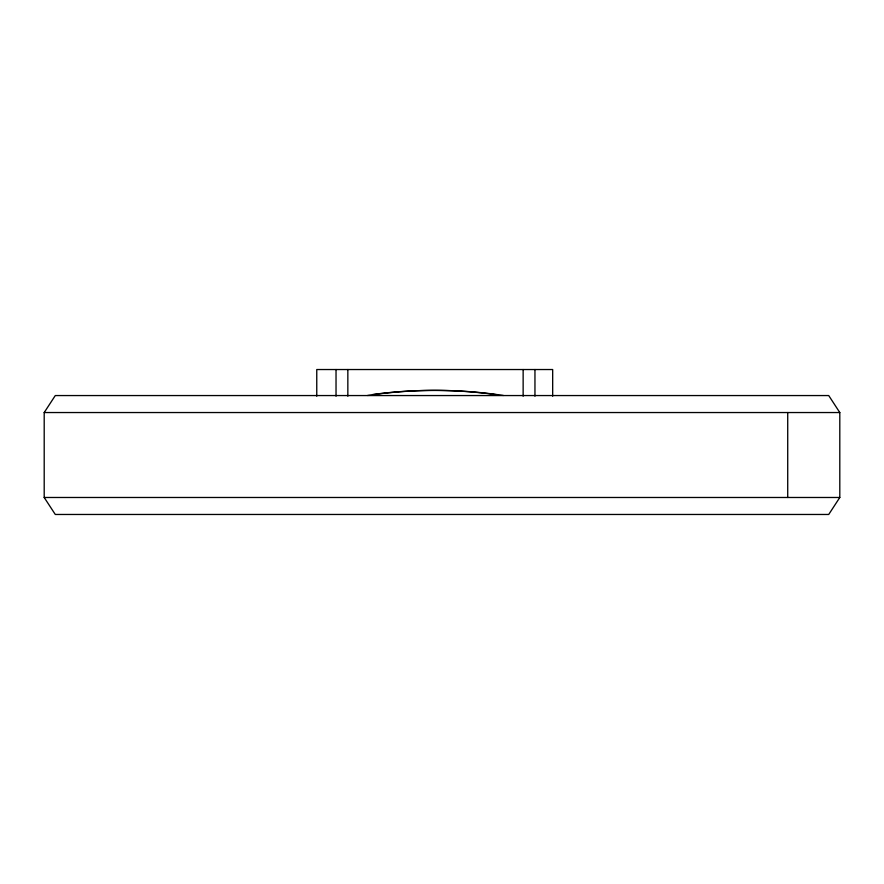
<?xml version="1.0" encoding="UTF-8"?>
<svg xmlns="http://www.w3.org/2000/svg" width="884" height="884" viewBox="0 0 884 884"><rect width="100%" height="100%" fill="white"/><g stroke="black" fill="none" stroke-linecap="round" stroke-linejoin="round"><path stroke-width="1.33" d="M44.2 412.541L55.283 395.557L828.728 395.557L839.8 412.541L839.8 497.482L828.728 514.466L55.283 514.466L44.2 497.482L44.2 412.541L839.8 412.541M44.2 497.482L839.8 497.482M787.721 412.541L787.721 497.482M552.677 396.198L552.677 369.534L316.759 369.534L316.759 396.198M534.953 369.534L534.953 396.198M523.14 369.534L523.14 396.198M347.843 369.534L347.843 396.198M336.031 369.534L336.031 396.198M372.661 394.529A457.249 456.851 90 0 1 497.869 394.894M367.589 395.468A457.249 456.851 -90 0 1 503.383 395.468"/></g></svg>
